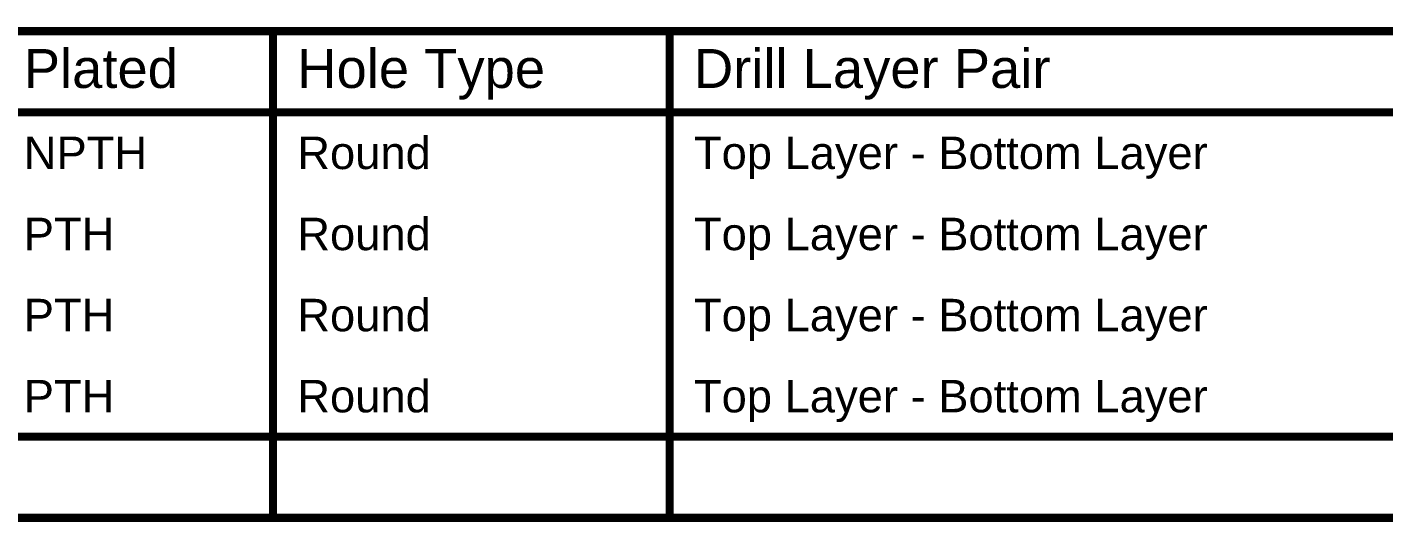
# Model space of a CAD drawing. Header units: inches. Extents: x -36 to 438, y -63 to 73.
# Drawn here: x 171.7 to 235.5, y 49.6 to 72.9 of the extents above; entities that cross this region are included whole.
import ezdxf

# ---------------------------------------------------------------- set-up
doc = ezdxf.new("R2010")
doc.units = ezdxf.units.IN
doc.layers.add('Drill Drawing', color=1, linetype='Continuous')
doc.styles.add('Arial', font='', dxfattribs={"height": 0.2})
doc.styles.get('Arial').set_extended_font_data('Arial')

msp = doc.modelspace()

# ---------------------------------------------------------------- linework, layer by layer
at = {"layer": 'Drill Drawing'}
for points in [[(114.77, 72.682, 0.381, 0.381, 0), (437.463, 72.682, 0.381, 0.381, 0)], [(183.256, 49.822, 0.381, 0.381, 0), (183.256, 72.682, 0.381, 0.381, 0)], [(201.894, 49.822, 0.381, 0.381, 0), (201.894, 72.682, 0.381, 0.381, 0)], [(114.77, 68.872, 0.381, 0.381, 0), (437.463, 68.872, 0.381, 0.381, 0)], [(114.77, 53.632, 0.381, 0.381, 0), (437.463, 53.632, 0.381, 0.381, 0)], [(114.77, 49.822, 0.381, 0.381, 0), (437.463, 49.822, 0.381, 0.381, 0)]]:
    msp.add_lwpolyline(points, format="xyseb", dxfattribs=at)
for points in [[(183.16, 72.682, 0.191, 0.191, 1), (183.351, 72.682, 0.191, 0.191, 1)], [(201.799, 72.682, 0.191, 0.191, 1), (201.99, 72.682, 0.191, 0.191, 1)], [(183.16, 49.822, 0.191, 0.191, 1), (183.351, 49.822, 0.191, 0.191, 1)], [(201.799, 49.822, 0.191, 0.191, 1), (201.99, 49.822, 0.191, 0.191, 1)]]:
    msp.add_lwpolyline(points, format="xyseb", close=True, dxfattribs=at)

# ---------------------------------------------------------------- texts
at = {"layer": 'Drill Drawing', "style": 'Arial'}
for s, height, p in [('Plated', 1.8288, (171.549, 70.015)), ('Hole Type', 1.8288, (184.399, 70.015)), ('Drill Layer Pair', 1.8288, (203.037, 70.015)), ('NPTH', 1.524, (171.549, 66.205)), ('Round', 1.524, (184.399, 66.205)), ('Top Layer - Bottom Layer', 1.524, (203.037, 66.205)), ('PTH', 1.524, (171.549, 62.395)), ('Round', 1.524, (184.399, 62.395)), ('Top Layer - Bottom Layer', 1.524, (203.037, 62.395)), ('PTH', 1.524, (171.549, 58.585)), ('Round', 1.524, (184.399, 58.585)), ('Top Layer - Bottom Layer', 1.524, (203.037, 58.585)), ('PTH', 1.524, (171.549, 54.775)), ('Round', 1.524, (184.399, 54.775)), ('Top Layer - Bottom Layer', 1.524, (203.037, 54.775))]:
    msp.add_text(s, height=height, dxfattribs=at).set_placement(p)

doc.saveas('drawing.dxf')
